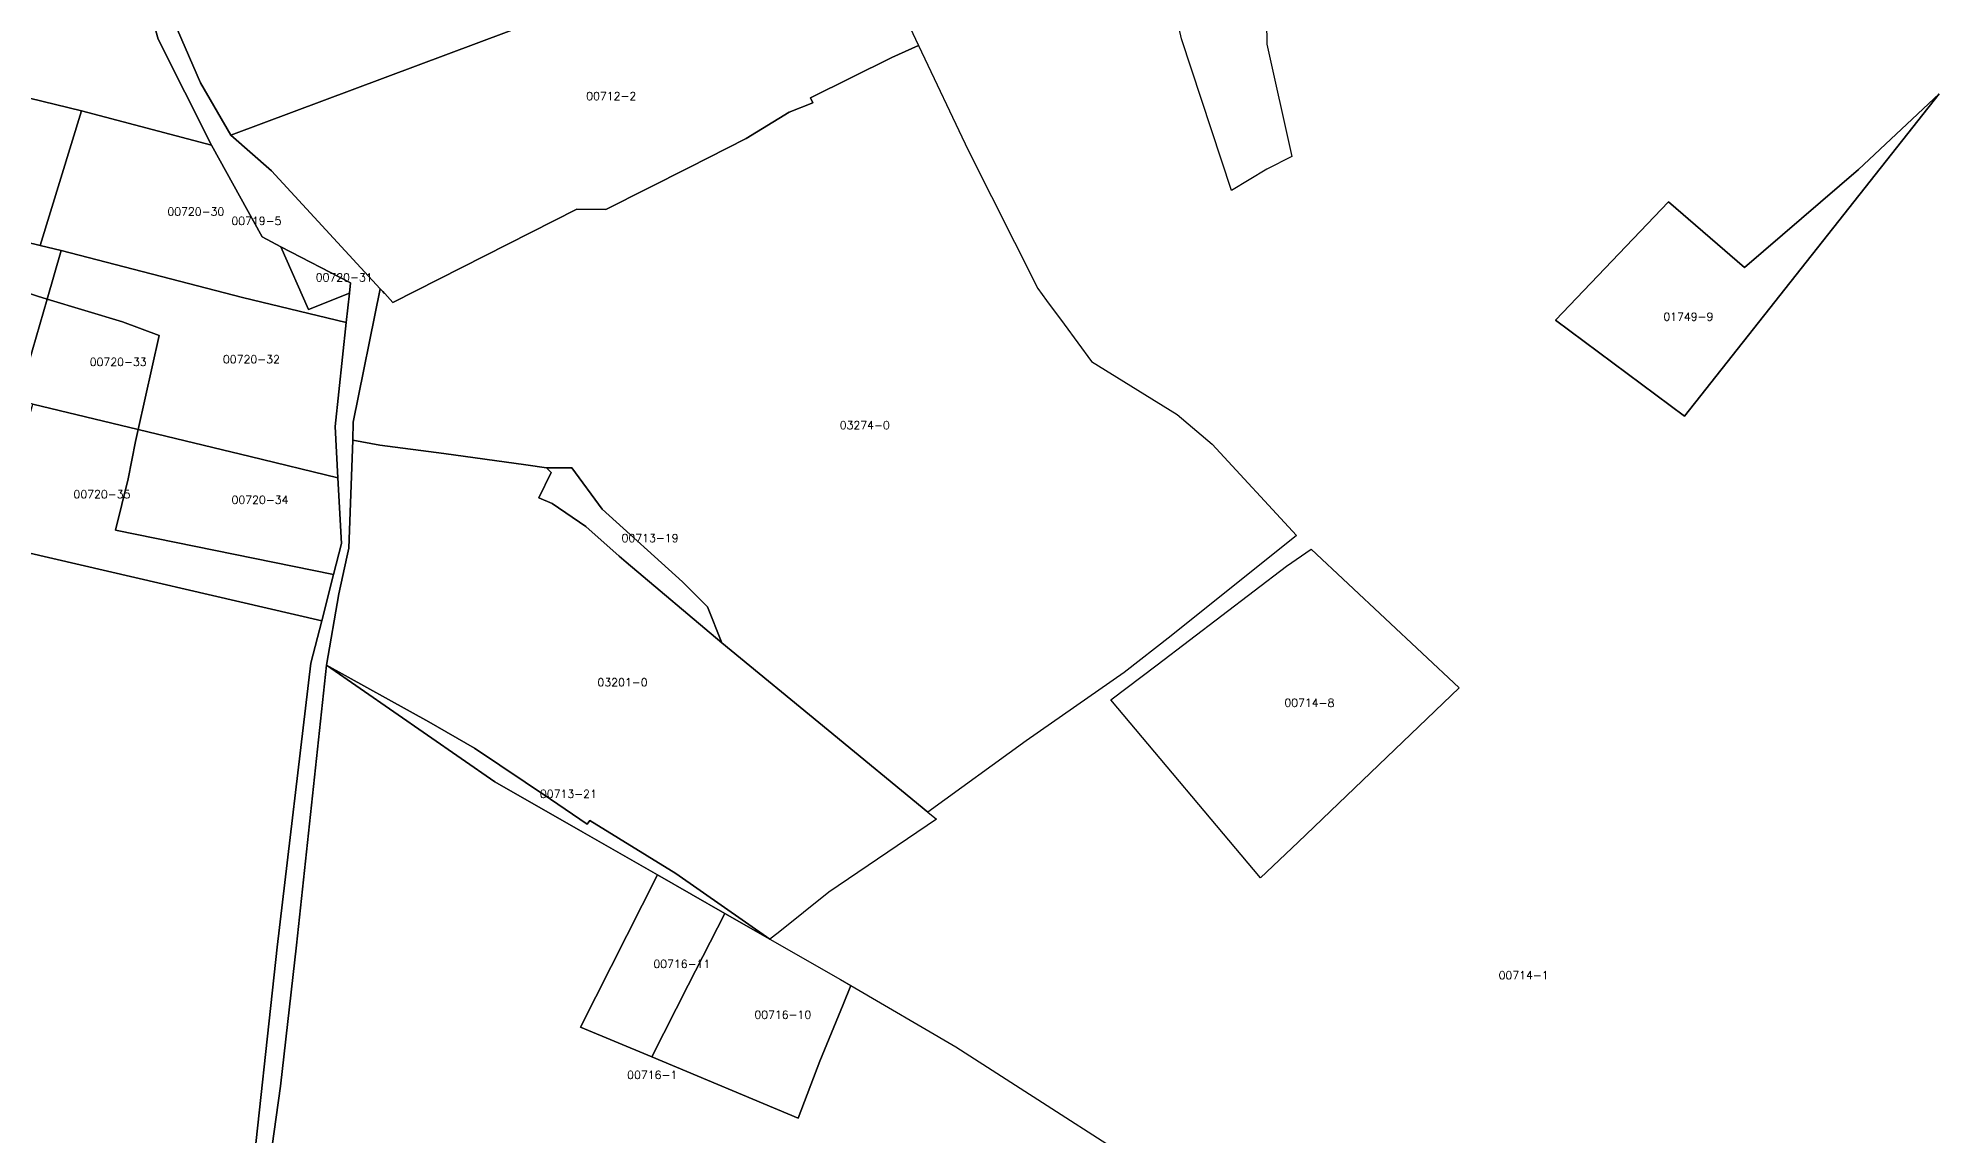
# Model space of a CAD drawing. Header units: metres. Extents: x 7423707 to 7427500, y 4706661 to 4708784.
# Drawn here: x 7425629 to 7425866.6, y 4706907.8 to 4707045 of the extents above; entities that cross this region are included whole.
import ezdxf

# ---------------------------------------------------------------- set-up
doc = ezdxf.new("R2010")
doc.units = ezdxf.units.M
doc.layers.add('Numrat_Parcelave', color=7, linetype='Continuous')
doc.layers.add('Parcelat_kadastrale2021', color=7, linetype='Continuous')
doc.styles.get("Standard").update_dxf_attribs({"font": 'simplex.shx'})

msp = doc.modelspace()

# ---------------------------------------------------------------- linework, layer by layer
at = {"layer": 'Parcelat_kadastrale2021'}
for points in [[(7425760.07, 4707144.84), (7425776.59, 4707134.94), (7425766.67, 4707132.54), (7425769.13, 4707113.97), (7425776.27, 4707094.89), (7425782.21, 4707087.57), (7425782.45, 4707080.32), (7425782.28, 4707064.02), (7425782.59, 4707044.24), (7425785.7, 4707030.2), (7425782.58, 4707028.59), (7425778.14, 4707025.93), (7425771.91, 4707044.9), (7425767.28, 4707065.31), (7425765.35, 4707072.25), (7425765.58, 4707077.25), (7425765.38, 4707087.34), (7425759.43, 4707092.39), (7425751.56, 4707111.78), (7425744.86, 4707136.7), (7425741.28, 4707155.97)], [(7425653.1, 4707032.84), (7425649.31, 4707039.39), (7425646.46, 4707046), (7425644.57, 4707055.45), (7425643.58, 4707068.44), (7425646.6, 4707092.64), (7425647.07, 4707117.59), (7425689.69, 4707121.74), (7425731.17, 4707125.63), (7425730.38, 4707094.58), (7425727.59, 4707084.52), (7425725.86, 4707075.65), (7425728.57, 4707062.7), (7425691.68, 4707047.28)], [(7425739.06, 4707044.04), (7425735.7, 4707042.54), (7425725.54, 4707037.5), (7425725.84, 4707036.91), (7425722.9, 4707035.72), (7425717.5, 4707032.45), (7425710.38, 4707028.8), (7425699.96, 4707023.56), (7425696.35, 4707023.6), (7425673.34, 4707011.96), (7425672.36, 4707013.05), (7425672.29, 4707013.13), (7425672.1, 4707013.34), (7425671.79, 4707013.67), (7425658.2, 4707028.41), (7425653.1, 4707032.84), (7425691.68, 4707047.28), (7425728.57, 4707062.7), (7425736.51, 4707049.43)], [(7425650.69, 4707031.62), (7425634.45, 4707035.9), (7425610.12, 4707041.82), (7425617.15, 4707060.84), (7425641.38, 4707054.47), (7425644.02, 4707044.83)], [(7425786.28, 4706982.82), (7425770.6, 4706970.31), (7425764.76, 4706965.73), (7425752.51, 4706957.19), (7425740.22, 4706948.27), (7425727.75, 4706958.5), (7425714.47, 4706969.43), (7425712.67, 4706973.9), (7425709.55, 4706977.03), (7425699.51, 4706986.12), (7425695.73, 4706991.29), (7425692.55, 4706991.3), (7425689.97, 4706991.65), (7425679.72, 4706993.07), (7425671.72, 4706994.13), (7425668.34, 4706994.73), (7425668.42, 4706996.99), (7425671.79, 4707013.67), (7425672.1, 4707013.34), (7425672.29, 4707013.13), (7425672.36, 4707013.05), (7425673.34, 4707011.96), (7425696.35, 4707023.6), (7425699.96, 4707023.56), (7425710.38, 4707028.8), (7425717.5, 4707032.45), (7425722.9, 4707035.72), (7425725.84, 4707036.91), (7425725.54, 4707037.5), (7425735.7, 4707042.54), (7425739.06, 4707044.04), (7425745.26, 4707030.97), (7425753.95, 4707013.7), (7425755.05, 4707012.21), (7425757.26, 4707009.23), (7425760.68, 4707004.59), (7425771.38, 4706997.95), (7425775.75, 4706994.24)], [(7425634.45, 4707035.9), (7425629.3, 4707019.05), (7425604.71, 4707025.06), (7425605.79, 4707030.12), (7425610.12, 4707041.82)], [(7425832.75, 4707024.52), (7425842.26, 4707016.3), (7425856.52, 4707028.58), (7425866.57, 4707038.01), (7425834.75, 4706997.75), (7425818.66, 4707009.74)], [(7425659.38, 4707018.92), (7425662.81, 4707011.05), (7425667.93, 4707013.13), (7425667.54, 4707009.44), (7425654.58, 4707012.59), (7425631.93, 4707018.45), (7425629.3, 4707019.05), (7425634.45, 4707035.9), (7425650.69, 4707031.62), (7425657.03, 4707020.14)], [(7425630.16, 4707012.36), (7425628.96, 4707012.72), (7425619.07, 4707016.05), (7425610.52, 4707018.44), (7425603.77, 4707020.67), (7425604.71, 4707025.06), (7425629.3, 4707019.05), (7425631.93, 4707018.45)], [(7425603.77, 4707020.67), (7425610.52, 4707018.44), (7425619.07, 4707016.05), (7425628.96, 4707012.72), (7425630.16, 4707012.36), (7425626.5, 4706999.69), (7425600.11, 4707006.1), (7425601.15, 4707008.76), (7425602.22, 4707013.49)], [(7425641.52, 4706996.08), (7425644.15, 4707007.84), (7425639.56, 4707009.53), (7425630.16, 4707012.36), (7425631.93, 4707018.45), (7425654.58, 4707012.59), (7425667.54, 4707009.44), (7425666.15, 4706996.44), (7425666.5, 4706990.02), (7425655.51, 4706992.69)], [(7425667.93, 4707013.13), (7425662.81, 4707011.05), (7425659.38, 4707018.92), (7425668.06, 4707014.39)], [(7425630.16, 4707012.36), (7425639.56, 4707009.53), (7425644.15, 4707007.84), (7425641.52, 4706996.08), (7425628.38, 4706999.26), (7425626.5, 4706999.69)], [(7425641.52, 4706996.08), (7425641.18, 4706994.57), (7425640.27, 4706989.9), (7425638.71, 4706983.51), (7425665.95, 4706977.97), (7425664.47, 4706972.15), (7425627.44, 4706980.74), (7425623.24, 4706981.49), (7425628.38, 4706999.26)], [(7425665.95, 4706977.97), (7425638.71, 4706983.51), (7425640.27, 4706989.9), (7425641.18, 4706994.57), (7425641.52, 4706996.08), (7425655.51, 4706992.69), (7425666.5, 4706990.02), (7425666.93, 4706981.83)], [(7425727.75, 4706958.5), (7425740.22, 4706948.27), (7425741.28, 4706947.4), (7425727.86, 4706938.28), (7425721.53, 4706933.17), (7425720.47, 4706932.4), (7425708.74, 4706940.58), (7425697.98, 4706947.22), (7425697.64, 4706946.76), (7425693.05, 4706949.87), (7425683.58, 4706956.25), (7425677.87, 4706959.56), (7425665.07, 4706966.64), (7425666.59, 4706975.54), (7425667.63, 4706980.14), (7425667.87, 4706981.25), (7425668.34, 4706994.73), (7425671.72, 4706994.13), (7425679.72, 4706993.07), (7425689.97, 4706991.65), (7425692.55, 4706991.3), (7425693.14, 4706990.7), (7425691.61, 4706987.53), (7425693.26, 4706986.82), (7425697.46, 4706983.95), (7425701.64, 4706980.27), (7425702.52, 4706979.5), (7425714.47, 4706969.43)], [(7425695.73, 4706991.29), (7425699.51, 4706986.12), (7425709.55, 4706977.03), (7425712.67, 4706973.9), (7425714.47, 4706969.43), (7425702.52, 4706979.5), (7425701.64, 4706980.27), (7425697.46, 4706983.95), (7425693.26, 4706986.82), (7425691.61, 4706987.53), (7425693.14, 4706990.7), (7425692.55, 4706991.3)], [(7425785.03, 4706979), (7425788.12, 4706981.11), (7425806.62, 4706963.8), (7425786.49, 4706944.52), (7425781.77, 4706940.06), (7425763.1, 4706962.31), (7425768.89, 4706966.66)], [(7425657.2, 4706898.83), (7425659.34, 4706914.02), (7425661.31, 4706931.64), (7425665.07, 4706966.64), (7425686.11, 4706952.05), (7425697.1, 4706945.77), (7425706.43, 4706940.43), (7425696.81, 4706921.41), (7425705.71, 4706917.68), (7425724.01, 4706910.02), (7425726.73, 4706917.14), (7425729.62, 4706924.23), (7425730.59, 4706926.6), (7425743.72, 4706918.96), (7425774.57, 4706899.11), (7425742.69, 4706884.42), (7425702.86, 4706889.99)], [(7425686.11, 4706952.05), (7425665.07, 4706966.64), (7425677.87, 4706959.56), (7425683.58, 4706956.25), (7425693.05, 4706949.87), (7425697.64, 4706946.76), (7425697.98, 4706947.22), (7425708.74, 4706940.58), (7425720.47, 4706932.4), (7425714.84, 4706935.62), (7425706.43, 4706940.43), (7425697.1, 4706945.77)], [(7425696.81, 4706921.41), (7425706.43, 4706940.43), (7425714.84, 4706935.62), (7425710.28, 4706926.65), (7425705.71, 4706917.68)], [(7425729.28, 4706927.37), (7425730.59, 4706926.6), (7425729.62, 4706924.23), (7425726.73, 4706917.14), (7425724.01, 4706910.02), (7425705.71, 4706917.68), (7425710.28, 4706926.65), (7425714.84, 4706935.62), (7425720.47, 4706932.4)]]:
    msp.add_lwpolyline(points, close=True, dxfattribs=at)
for points in [[(7425655.43, 4706899.56), (7425658.92, 4706931.4), (7425663.13, 4706966.87), (7425664.47, 4706972.15), (7425665.95, 4706977.97), (7425666.93, 4706981.83), (7425666.5, 4706990.02), (7425666.15, 4706996.44), (7425667.54, 4707009.44), (7425667.93, 4707013.13), (7425668.06, 4707014.39), (7425659.38, 4707018.92), (7425657.03, 4707020.14), (7425650.69, 4707031.62), (7425644.02, 4707044.83), (7425641.38, 4707054.47)], [(7425646.46, 4707046), (7425649.31, 4707039.39), (7425653.1, 4707032.84), (7425658.2, 4707028.41), (7425671.79, 4707013.67), (7425668.42, 4706996.99), (7425668.34, 4706994.73), (7425667.87, 4706981.25), (7425667.63, 4706980.14), (7425666.59, 4706975.54), (7425665.07, 4706966.64), (7425661.31, 4706931.64), (7425659.34, 4706914.02), (7425657.2, 4706898.83)], [(7425842.26, 4707016.3), (7425832.75, 4707024.52), (7425818.66, 4707009.74), (7425834.75, 4706997.75), (7425866.57, 4707038.01), (7425856.52, 4707028.58), (7425842.26, 4707016.3)], [(7425627.44, 4706980.74), (7425664.47, 4706972.15), (7425663.13, 4706966.87), (7425658.92, 4706931.4), (7425655.43, 4706899.56), (7425653.17, 4706862.5), (7425642.75, 4706865.48), (7425628.24, 4706869.77)]]:
    msp.add_lwpolyline(points, dxfattribs=at)

# ---------------------------------------------------------------- texts
at = {"layer": 'Numrat_Parcelave'}
for s, p in [('00712-2', (7425697.52, 4707037.24)), ('00720-30', (7425645.18, 4707022.81)), ('00719-5', (7425653.18, 4707021.64)), ('00720-31', (7425663.72, 4707014.58)), ('01749-9', (7425832.12, 4707009.67)), ('00720-33', (7425635.48, 4707004.02)), ('00720-32', (7425652.13, 4707004.35)), ('03274-0', (7425729.2, 4706996.12)), ('00720-35', (7425633.45, 4706987.49)), ('00720-34', (7425653.2, 4706986.79)), ('00713-19', (7425701.94, 4706982.01)), ('03201-0', (7425698.93, 4706963.99)), ('00714-8', (7425784.76, 4706961.43)), ('00713-21', (7425691.74, 4706950.04)), ('00716-11', (7425705.91, 4706928.81)), ('00714-1', (7425811.54, 4706927.39)), ('00716-10', (7425718.53, 4706922.45)), ('00716-1', (7425702.64, 4706914.93))]:
    msp.add_text(s, height=1, dxfattribs=at).set_placement(p)

doc.saveas('drawing.dxf')
